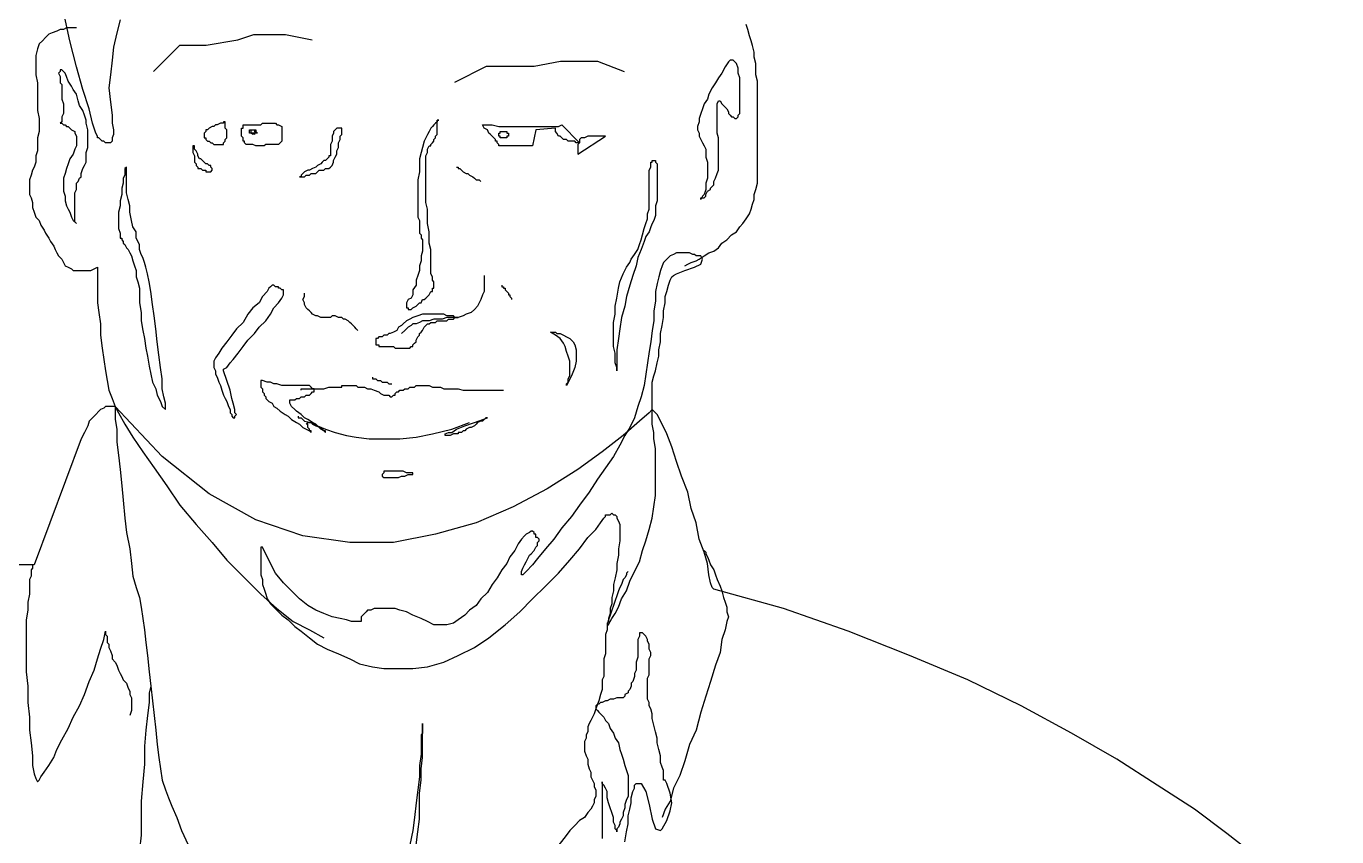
# Model space of a CAD drawing. Extents: x -53 to 13, y -124 to 67.
# Drawn here: x -29.04 to 5.11, y 31.71 to 52.83 of the extents above; entities that cross this region are included whole.
import ezdxf

# ---------------------------------------------------------------- set-up
doc = ezdxf.new("R2010")
doc.units = 0
doc.layers.get('0').update_dxf_attribs({"linetype": 'CONTINUOUS'})
doc.layers.add('7', color=7, linetype='CONTINUOUS')

msp = doc.modelspace()

# ---------------------------------------------------------------- linework, layer by layer
for points in [[(-25.73, 51.648), (-25.041, 52.337), (-24.352, 52.337), (-23.525, 52.475), (-23.111, 52.612), (-22.284, 52.612), (-21.595, 52.475)], [(-17.873, 51.372), (-17.046, 51.786), (-15.806, 51.786), (-15.117, 51.924), (-14.152, 51.924), (-13.462, 51.648)]]:
    msp.add_lwpolyline(points)
at = {"layer": '7', "linetype": 'CONTINUOUS'}
for points in [[(-26.808, 50.513), (-26.808, 50.302), (-26.767, 50.133), (-26.767, 50.006), (-26.808, 49.922), (-26.808, 49.837), (-26.851, 49.796), (-26.893, 49.796), (-26.936, 49.796), (-26.977, 49.796), (-27.019, 49.837), (-27.062, 49.837), (-27.104, 49.879), (-27.147, 49.922), (-27.188, 49.922), (-27.188, 49.963), (-27.231, 50.048), (-27.314, 50.302), (-27.399, 50.68), (-27.568, 51.186), (-27.736, 51.777), (-27.905, 52.451), (-28.074, 53.211)], [(-26.597, 53), (-26.682, 52.662), (-26.767, 52.283), (-26.808, 51.946), (-26.851, 51.566), (-26.893, 51.229), (-26.851, 50.849), (-26.808, 50.513)], [(-27.736, 52.789), (-27.779, 52.789), (-27.779, 52.789), (-27.864, 52.789), (-27.905, 52.789), (-27.99, 52.789), (-28.074, 52.746), (-28.159, 52.746), (-28.242, 52.705), (-28.37, 52.662), (-28.453, 52.62), (-28.537, 52.535), (-28.622, 52.451), (-28.707, 52.368), (-28.748, 52.24), (-28.791, 52.072), (-28.791, 51.903)], [(-9.987, 50.385), (-9.987, 50.554), (-9.987, 50.723), (-9.987, 50.891), (-9.987, 51.06), (-9.987, 51.229), (-9.987, 51.397), (-10.028, 51.566), (-10.028, 51.692), (-10.028, 51.862), (-10.071, 52.029), (-10.071, 52.157), (-10.113, 52.325), (-10.154, 52.451), (-10.197, 52.579), (-10.239, 52.746), (-10.282, 52.874)], [(-10.45, 50.596), (-10.45, 50.639), (-10.45, 50.68), (-10.45, 50.765), (-10.45, 50.891), (-10.45, 51.06), (-10.45, 51.186), (-10.45, 51.356), (-10.45, 51.482), (-10.493, 51.608), (-10.493, 51.734), (-10.534, 51.862), (-10.577, 51.903), (-10.619, 51.946), (-10.703, 51.946), (-10.745, 51.903), (-10.83, 51.777), (-10.914, 51.608), (-10.999, 51.482), (-11.083, 51.356), (-11.166, 51.229), (-11.251, 51.06), (-11.294, 50.934), (-11.377, 50.806), (-11.42, 50.68), (-11.462, 50.554), (-11.505, 50.428), (-11.505, 50.343), (-11.546, 50.217), (-11.546, 50.133), (-11.505, 50.048), (-11.505, 49.963), (-11.462, 49.879), (-11.42, 49.796), (-11.377, 49.711), (-11.336, 49.626), (-11.336, 49.542), (-11.336, 49.416), (-11.294, 49.29), (-11.294, 49.205), (-11.294, 49.079), (-11.294, 48.951), (-11.294, 48.868), (-11.336, 48.74), (-11.336, 48.657), (-11.336, 48.573), (-11.377, 48.445), (-11.42, 48.403), (-11.462, 48.319), (-11.462, 48.319), (-11.462, 48.362), (-11.42, 48.362), (-11.377, 48.362), (-11.336, 48.403), (-11.336, 48.445), (-11.294, 48.53), (-11.21, 48.573), (-11.21, 48.614), (-11.125, 48.699), (-11.125, 48.783), (-11.083, 48.868), (-11.04, 48.994), (-10.999, 49.079), (-10.999, 49.205), (-10.999, 49.331), (-10.999, 49.457), (-10.999, 49.626), (-10.999, 49.753), (-10.999, 49.922), (-11.04, 50.048), (-11.04, 50.217), (-11.04, 50.343), (-11.04, 50.469), (-11.04, 50.596), (-11.04, 50.68), (-11.04, 50.765), (-11.04, 50.806), (-10.999, 50.891), (-10.999, 50.891), (-10.956, 50.891), (-10.914, 50.806), (-10.871, 50.765), (-10.83, 50.723), (-10.788, 50.68), (-10.745, 50.596), (-10.745, 50.554), (-10.703, 50.513), (-10.66, 50.469), (-10.619, 50.469), (-10.577, 50.428), (-10.577, 50.428), (-10.534, 50.428), (-10.534, 50.428), (-10.493, 50.469), (-10.493, 50.513), (-10.45, 50.554), (-10.45, 50.596)], [(-28.791, 51.903), (-28.791, 51.734), (-28.791, 51.566), (-28.748, 51.356), (-28.748, 51.186), (-28.748, 51.017), (-28.748, 50.806), (-28.748, 50.639), (-28.707, 50.428), (-28.707, 50.259), (-28.707, 50.089), (-28.748, 49.922), (-28.748, 49.753), (-28.748, 49.585), (-28.791, 49.457), (-28.791, 49.29), (-28.833, 49.162)], [(-28.159, 51.356), (-28.159, 51.356), (-28.116, 51.312), (-28.116, 51.229), (-28.116, 51.186), (-28.116, 51.102), (-28.116, 51.017), (-28.116, 50.934), (-28.074, 50.806), (-28.074, 50.723), (-28.074, 50.639), (-28.074, 50.554), (-28.116, 50.469), (-28.116, 50.385), (-28.116, 50.343), (-28.159, 50.302), (-28.116, 50.302), (-28.074, 50.259), (-28.031, 50.259), (-27.99, 50.217), (-27.948, 50.217), (-27.905, 50.174), (-27.864, 50.133), (-27.779, 50.089), (-27.779, 50.048), (-27.736, 49.963), (-27.736, 49.879), (-27.736, 49.796), (-27.736, 49.711), (-27.779, 49.626), (-27.82, 49.5), (-27.905, 49.373), (-27.948, 49.246), (-27.99, 49.12), (-28.031, 48.994), (-28.074, 48.868), (-28.074, 48.74), (-28.074, 48.614), (-28.074, 48.53), (-28.031, 48.403), (-28.031, 48.277), (-27.99, 48.151), (-27.948, 48.067), (-27.905, 47.982), (-27.864, 47.856), (-27.82, 47.771), (-27.736, 47.687), (-27.779, 47.73), (-27.779, 47.73), (-27.779, 47.771), (-27.779, 47.856), (-27.779, 47.897), (-27.779, 47.982), (-27.779, 48.067), (-27.779, 48.151), (-27.779, 48.234), (-27.779, 48.319), (-27.779, 48.403), (-27.779, 48.488), (-27.736, 48.573), (-27.736, 48.657), (-27.736, 48.74), (-27.694, 48.783), (-27.653, 48.868), (-27.61, 48.91), (-27.61, 48.994), (-27.568, 49.12), (-27.525, 49.205), (-27.484, 49.29), (-27.484, 49.416), (-27.484, 49.542), (-27.442, 49.668), (-27.442, 49.796), (-27.442, 49.922), (-27.442, 50.048), (-27.442, 50.133), (-27.484, 50.302), (-27.484, 50.385), (-27.525, 50.513), (-27.568, 50.639), (-27.653, 50.765), (-27.694, 50.891), (-27.736, 51.06), (-27.82, 51.186), (-27.864, 51.271), (-27.948, 51.397), (-27.99, 51.523), (-28.031, 51.608), (-28.074, 51.651), (-28.116, 51.692), (-28.159, 51.692), (-28.159, 51.651), (-28.2, 51.608), (-28.159, 51.523), (-28.159, 51.356)], [(-23.858, 50.343), (-23.858, 50.343), (-23.899, 50.343), (-23.899, 50.302), (-23.984, 50.302), (-23.984, 50.302), (-24.068, 50.259), (-24.11, 50.259), (-24.153, 50.217), (-24.195, 50.217), (-24.279, 50.174), (-24.321, 50.133), (-24.364, 50.133), (-24.364, 50.089), (-24.405, 50.048), (-24.405, 50.006), (-24.405, 49.963), (-24.405, 49.922), (-24.364, 49.922), (-24.364, 49.879), (-24.321, 49.837), (-24.279, 49.837), (-24.236, 49.796), (-24.195, 49.796), (-24.153, 49.753), (-24.11, 49.753), (-24.11, 49.753), (-24.025, 49.753), (-24.025, 49.753), (-23.984, 49.753), (-23.942, 49.753), (-23.942, 49.753), (-23.899, 49.753), (-23.899, 49.796), (-23.858, 49.837), (-23.858, 49.837), (-23.858, 49.879), (-23.815, 49.922), (-23.815, 49.963), (-23.815, 50.048), (-23.815, 50.089), (-23.815, 50.133), (-23.858, 50.174), (-23.858, 50.217), (-23.858, 50.259), (-23.858, 50.302), (-23.858, 50.302), (-23.858, 50.343)], [(-22.381, 50.217), (-22.381, 50.217), (-22.381, 50.174), (-22.381, 50.133), (-22.381, 50.133), (-22.381, 50.089), (-22.381, 50.048), (-22.381, 50.006), (-22.381, 49.963), (-22.381, 49.922), (-22.381, 49.879), (-22.381, 49.879), (-22.381, 49.837), (-22.424, 49.796), (-22.424, 49.796), (-22.465, 49.753), (-22.509, 49.753), (-22.55, 49.753), (-22.592, 49.753), (-22.635, 49.753), (-22.719, 49.753), (-22.802, 49.753), (-22.845, 49.711), (-22.93, 49.711), (-23.015, 49.711), (-23.056, 49.711), (-23.141, 49.753), (-23.182, 49.753), (-23.267, 49.753), (-23.308, 49.753), (-23.352, 49.796), (-23.352, 49.837), (-23.393, 49.837), (-23.393, 49.879), (-23.393, 49.922), (-23.436, 49.963), (-23.436, 50.006), (-23.436, 50.048), (-23.436, 50.048), (-23.436, 50.089), (-23.436, 50.133), (-23.436, 50.174), (-23.393, 50.174), (-23.393, 50.217), (-23.393, 50.217), (-23.393, 50.259), (-23.393, 50.259), (-23.015, 50.259), (-23.015, 50.259), (-23.015, 50.259), (-23.015, 50.259), (-22.972, 50.259), (-22.93, 50.259), (-22.887, 50.302), (-22.845, 50.302), (-22.802, 50.302), (-22.761, 50.302), (-22.719, 50.302), (-22.676, 50.302), (-22.592, 50.302), (-22.55, 50.302), (-22.509, 50.259), (-22.465, 50.259), (-22.381, 50.217)], [(-18.292, 50.385), (-18.333, 50.385), (-18.333, 50.343), (-18.333, 50.343), (-18.375, 50.302), (-18.418, 50.259), (-18.46, 50.217), (-18.503, 50.174), (-18.544, 50.089), (-18.586, 50.006), (-18.629, 49.922), (-18.67, 49.837), (-18.714, 49.668), (-18.755, 49.542), (-18.798, 49.373), (-18.798, 49.205), (-18.798, 49.036), (-18.84, 48.825), (-18.84, 48.657), (-18.84, 48.488), (-18.84, 48.362), (-18.84, 48.193), (-18.84, 48.067), (-18.84, 47.94), (-18.84, 47.856), (-18.798, 47.771), (-18.798, 47.645), (-18.798, 47.56), (-18.798, 47.517), (-18.798, 47.434), (-18.755, 47.391), (-18.755, 47.307), (-18.714, 47.265), (-18.714, 47.224), (-18.714, 47.139), (-18.714, 47.054), (-18.714, 46.97), (-18.755, 46.844), (-18.755, 46.717), (-18.798, 46.59), (-18.798, 46.464), (-18.84, 46.337), (-18.881, 46.211), (-18.881, 46.085), (-18.966, 45.957), (-18.966, 45.831), (-19.009, 45.747), (-19.092, 45.705), (-19.135, 45.621), (-19.135, 45.621), (-19.135, 45.621), (-19.135, 45.621), (-19.135, 45.579), (-19.135, 45.579), (-19.135, 45.536), (-19.135, 45.536), (-19.135, 45.494), (-19.092, 45.494), (-19.092, 45.451), (-19.092, 45.451), (-19.05, 45.451), (-19.009, 45.451), (-19.009, 45.451), (-18.966, 45.494), (-18.881, 45.536), (-18.84, 45.579), (-18.798, 45.621), (-18.755, 45.621), (-18.714, 45.705), (-18.67, 45.705), (-18.629, 45.747), (-18.586, 45.79), (-18.544, 45.831), (-18.503, 45.916), (-18.46, 45.916), (-18.46, 46.001), (-18.418, 46.001), (-18.418, 46.085), (-18.418, 46.085), (-18.418, 46.127), (-18.418, 46.168), (-18.46, 46.211), (-18.46, 46.253), (-18.46, 46.296), (-18.46, 46.296), (-18.503, 46.379), (-18.503, 46.379), (-18.503, 46.464), (-18.503, 46.507), (-18.503, 46.548), (-18.503, 46.633), (-18.503, 46.717), (-18.503, 46.8), (-18.503, 46.928), (-18.503, 47.013), (-18.544, 47.18), (-18.544, 47.307), (-18.544, 47.476), (-18.586, 47.687), (-18.586, 47.856), (-18.586, 48.067), (-18.629, 48.234), (-18.629, 48.445), (-18.629, 48.614), (-18.629, 48.825), (-18.629, 48.994), (-18.629, 49.162), (-18.629, 49.29), (-18.629, 49.457), (-18.586, 49.542), (-18.586, 49.626), (-18.544, 49.711), (-18.503, 49.711), (-18.503, 49.753), (-18.46, 49.796), (-18.418, 49.837), (-18.418, 49.879), (-18.375, 49.922), (-18.375, 49.963), (-18.333, 50.006), (-18.333, 50.089), (-18.333, 50.133), (-18.333, 50.174), (-18.333, 50.217), (-18.333, 50.302), (-18.333, 50.302), (-18.333, 50.343), (-18.333, 50.385), (-18.292, 50.385)], [(-17.154, 50.259), (-17.154, 50.259), (-17.111, 50.259), (-16.984, 50.259), (-16.9, 50.259), (-16.73, 50.217), (-16.604, 50.217), (-16.437, 50.217), (-16.226, 50.217), (-16.057, 50.217), (-15.888, 50.217), (-15.72, 50.217), (-15.551, 50.217), (-15.381, 50.217), (-15.255, 50.217), (-15.171, 50.217), (-15.086, 50.259), (-14.623, 49.796), (-14.665, 49.796), (-14.665, 49.796), (-14.708, 49.796), (-14.749, 49.837), (-14.749, 49.837), (-14.792, 49.837), (-14.875, 49.837), (-14.918, 49.837), (-14.96, 49.879), (-15.045, 49.879), (-15.086, 49.922), (-15.129, 49.963), (-15.171, 49.963), (-15.214, 50.048), (-15.255, 50.089), (-15.255, 50.174), (-15.761, 50.133), (-15.846, 49.711), (-16.73, 49.711), (-16.73, 49.711), (-16.73, 49.753), (-16.73, 49.753), (-16.73, 49.753), (-16.774, 49.796), (-16.774, 49.837), (-16.815, 49.837), (-16.815, 49.879), (-16.858, 49.922), (-16.9, 49.963), (-16.943, 50.006), (-16.984, 50.048), (-17.026, 50.133), (-17.111, 50.174), (-17.154, 50.259)], [(-10.197, 47.94), (-10.154, 48.067), (-10.113, 48.193), (-10.071, 48.319), (-10.071, 48.445), (-10.028, 48.573), (-9.987, 48.74), (-9.987, 48.868), (-9.987, 49.036), (-9.987, 49.205), (-9.987, 49.331), (-9.987, 49.5), (-9.987, 49.668), (-9.987, 49.837), (-9.987, 50.006), (-9.987, 50.217), (-9.987, 50.385)], [(-23.141, 50.133), (-23.141, 50.133), (-23.141, 50.133), (-23.141, 50.133), (-23.098, 50.133), (-23.098, 50.133), (-23.098, 50.089), (-23.098, 50.089), (-23.098, 50.089), (-23.098, 50.089), (-23.056, 50.048), (-23.098, 50.048), (-23.098, 50.048), (-23.098, 50.048), (-23.098, 50.048), (-23.098, 50.048), (-23.098, 50.048), (-23.141, 50.048), (-23.141, 50.048), (-23.141, 50.048), (-23.141, 50.048), (-23.141, 50.006), (-23.182, 50.048), (-23.182, 50.048), (-23.182, 50.048), (-23.182, 50.048), (-23.225, 50.048), (-23.225, 50.048), (-23.225, 50.048), (-23.225, 50.048), (-23.225, 50.048), (-23.225, 50.089), (-23.225, 50.089), (-23.225, 50.089), (-23.225, 50.089), (-23.225, 50.133), (-23.225, 50.133), (-23.182, 50.133), (-23.182, 50.133), (-23.182, 50.133), (-23.182, 50.133), (-23.141, 50.133)], [(-23.098, 50.133), (-23.098, 50.133), (-23.098, 50.133), (-23.056, 50.133), (-23.056, 50.133), (-23.056, 50.133), (-23.056, 50.089), (-23.056, 50.089), (-23.056, 50.089), (-23.056, 50.089), (-23.015, 50.048), (-23.056, 50.048), (-23.056, 50.048), (-23.056, 50.048), (-23.056, 50.048), (-23.056, 50.048), (-23.098, 50.048), (-23.098, 50.048), (-23.098, 50.048), (-23.098, 50.006), (-23.141, 50.048), (-23.141, 50.048), (-23.141, 50.048), (-23.141, 50.048), (-23.182, 50.048), (-23.182, 50.048), (-23.182, 50.048), (-23.182, 50.089), (-23.182, 50.089), (-23.182, 50.089), (-23.182, 50.089), (-23.182, 50.133), (-23.141, 50.133), (-23.141, 50.133), (-23.141, 50.133), (-23.141, 50.133), (-23.141, 50.133), (-23.098, 50.133)], [(-21.833, 48.91), (-21.833, 48.91), (-21.792, 48.91), (-21.792, 48.91), (-21.749, 48.951), (-21.707, 48.951), (-21.664, 48.951), (-21.622, 48.994), (-21.581, 48.994), (-21.496, 48.994), (-21.453, 49.036), (-21.412, 49.079), (-21.327, 49.079), (-21.286, 49.079), (-21.242, 49.12), (-21.201, 49.12), (-21.159, 49.12), (-21.116, 49.162), (-21.075, 49.205), (-21.032, 49.29), (-21.032, 49.331), (-20.99, 49.416), (-20.947, 49.5), (-20.947, 49.585), (-20.906, 49.668), (-20.906, 49.796), (-20.864, 49.879), (-20.864, 49.963), (-20.821, 50.006), (-20.821, 50.089), (-20.821, 50.133), (-20.821, 50.174), (-20.821, 50.174), (-20.821, 50.174), (-20.821, 50.174), (-20.864, 50.174), (-20.864, 50.174), (-20.906, 50.174), (-20.906, 50.174), (-20.906, 50.174), (-20.947, 50.174), (-20.99, 50.133), (-20.99, 50.133), (-21.032, 50.089), (-21.032, 50.048), (-21.032, 50.048), (-21.075, 49.963), (-21.075, 49.922), (-21.075, 49.879), (-21.075, 49.837), (-21.116, 49.753), (-21.116, 49.711), (-21.116, 49.668), (-21.116, 49.626), (-21.116, 49.585), (-21.116, 49.542), (-21.116, 49.542), (-21.116, 49.5), (-21.116, 49.457), (-21.159, 49.457), (-21.159, 49.416), (-21.201, 49.373), (-21.201, 49.373), (-21.242, 49.331), (-21.286, 49.331), (-21.327, 49.29), (-21.37, 49.246), (-21.453, 49.205), (-21.496, 49.162), (-21.581, 49.12), (-21.664, 49.079), (-21.707, 49.079), (-21.792, 49.036), (-21.833, 48.994), (-21.875, 48.951), (-21.875, 48.91), (-21.918, 48.91), (-21.918, 48.91), (-21.875, 48.91), (-21.833, 48.91)], [(-16.604, 50.089), (-16.604, 50.089), (-16.563, 50.089), (-16.563, 50.089), (-16.563, 50.089), (-16.563, 50.089), (-16.52, 50.089), (-16.52, 50.048), (-16.52, 50.048), (-16.478, 50.048), (-16.478, 50.048), (-16.478, 50.006), (-16.478, 50.006), (-16.478, 50.006), (-16.478, 50.006), (-16.478, 49.963), (-16.478, 49.963), (-16.52, 49.963), (-16.52, 49.963), (-16.52, 49.922), (-16.563, 49.922), (-16.563, 49.922), (-16.563, 49.922), (-16.563, 49.922), (-16.604, 49.922), (-16.604, 49.922), (-16.604, 49.922), (-16.648, 49.922), (-16.648, 49.922), (-16.648, 49.922), (-16.648, 49.922), (-16.689, 49.922), (-16.689, 49.963), (-16.689, 49.963), (-16.73, 49.963), (-16.73, 49.963), (-16.73, 50.006), (-16.73, 50.006), (-16.73, 50.006), (-16.73, 50.048), (-16.73, 50.048), (-16.689, 50.048), (-16.689, 50.048), (-16.689, 50.089), (-16.648, 50.089), (-16.648, 50.089), (-16.648, 50.089), (-16.648, 50.089), (-16.604, 50.089), (-16.604, 50.089)], [(-13.949, 49.963), (-13.949, 49.963), (-13.949, 49.963), (-13.992, 49.963), (-14.034, 49.963), (-14.119, 49.963), (-14.16, 49.963), (-14.203, 49.963), (-14.288, 49.963), (-14.371, 49.963), (-14.412, 49.963), (-14.497, 49.922), (-14.538, 49.922), (-14.582, 49.922), (-14.623, 49.879), (-14.623, 49.837), (-14.623, 49.796), (-14.665, 49.753), (-14.665, 49.753), (-14.665, 49.711), (-14.665, 49.668), (-14.665, 49.668), (-14.665, 49.626), (-14.665, 49.585), (-14.665, 49.585), (-14.665, 49.585), (-14.665, 49.542), (-14.665, 49.542), (-14.665, 49.542), (-14.665, 49.5), (-14.665, 49.5), (-13.949, 49.963)], [(-24.659, 49.711), (-24.701, 49.711), (-24.701, 49.711), (-24.701, 49.668), (-24.701, 49.668), (-24.701, 49.626), (-24.701, 49.585), (-24.701, 49.542), (-24.659, 49.457), (-24.659, 49.416), (-24.659, 49.373), (-24.659, 49.331), (-24.659, 49.29), (-24.616, 49.246), (-24.616, 49.205), (-24.575, 49.162), (-24.575, 49.12), (-24.531, 49.12), (-24.49, 49.12), (-24.49, 49.12), (-24.447, 49.079), (-24.405, 49.079), (-24.364, 49.079), (-24.364, 49.036), (-24.321, 49.036), (-24.321, 49.036), (-24.279, 49.036), (-24.279, 49.036), (-24.236, 49.036), (-24.236, 49.036), (-24.195, 49.079), (-24.195, 49.079), (-24.195, 49.12), (-24.195, 49.12), (-24.236, 49.162), (-24.236, 49.205), (-24.279, 49.205), (-24.279, 49.205), (-24.321, 49.246), (-24.364, 49.246), (-24.405, 49.29), (-24.447, 49.331), (-24.49, 49.373), (-24.531, 49.373), (-24.575, 49.457), (-24.575, 49.5), (-24.616, 49.585), (-24.659, 49.626), (-24.659, 49.711)], [(-12.6, 49.162), (-12.6, 49.162), (-12.6, 49.12), (-12.6, 49.079), (-12.6, 48.994), (-12.6, 48.91), (-12.6, 48.783), (-12.6, 48.699), (-12.6, 48.53), (-12.6, 48.403), (-12.6, 48.277), (-12.643, 48.151), (-12.643, 48.023), (-12.643, 47.897), (-12.685, 47.771), (-12.728, 47.687), (-12.769, 47.602), (-12.811, 47.476), (-12.896, 47.35), (-12.939, 47.224), (-13.022, 47.013), (-13.106, 46.8), (-13.149, 46.59), (-13.232, 46.337), (-13.317, 46.085), (-13.402, 45.79), (-13.443, 45.536), (-13.528, 45.241), (-13.571, 44.945), (-13.612, 44.693), (-13.656, 44.398), (-13.656, 44.145), (-13.656, 43.85), (-13.656, 43.891), (-13.656, 43.935), (-13.697, 44.061), (-13.697, 44.187), (-13.697, 44.313), (-13.739, 44.482), (-13.739, 44.693), (-13.739, 44.904), (-13.739, 45.114), (-13.697, 45.325), (-13.697, 45.536), (-13.656, 45.747), (-13.612, 46.001), (-13.571, 46.168), (-13.486, 46.379), (-13.402, 46.548), (-13.317, 46.674), (-13.276, 46.759), (-13.191, 46.885), (-13.106, 47.013), (-13.065, 47.139), (-13.022, 47.265), (-12.98, 47.391), (-12.939, 47.56), (-12.896, 47.687), (-12.854, 47.813), (-12.854, 47.94), (-12.811, 48.067), (-12.811, 48.234), (-12.811, 48.362), (-12.811, 48.488), (-12.811, 48.614), (-12.811, 48.783), (-12.811, 48.91), (-12.811, 48.994), (-12.811, 49.079), (-12.769, 49.162), (-12.769, 49.205), (-12.769, 49.29), (-12.728, 49.29), (-12.728, 49.331), (-12.685, 49.331), (-12.685, 49.331), (-12.643, 49.331), (-12.643, 49.331), (-12.643, 49.29), (-12.6, 49.246), (-12.6, 49.162)], [(-28.833, 49.162), (-28.876, 49.079), (-28.917, 48.951), (-28.959, 48.825), (-28.959, 48.699), (-28.959, 48.573), (-28.959, 48.445), (-28.917, 48.362), (-28.876, 48.234), (-28.876, 48.108), (-28.833, 47.982), (-28.791, 47.856), (-28.707, 47.771), (-28.663, 47.645), (-28.58, 47.517), (-28.537, 47.434), (-28.453, 47.307)], [(-26.43, 49.162), (-26.43, 49.162), (-26.471, 49.12), (-26.471, 49.079), (-26.471, 48.951), (-26.514, 48.868), (-26.514, 48.74), (-26.556, 48.614), (-26.556, 48.445), (-26.597, 48.277), (-26.597, 48.151), (-26.641, 47.982), (-26.641, 47.856), (-26.641, 47.687), (-26.641, 47.56), (-26.597, 47.434), (-26.597, 47.307), (-26.556, 47.307), (-26.556, 47.265), (-26.514, 47.224), (-26.514, 47.18), (-26.471, 47.139), (-26.43, 47.054), (-26.387, 47.013), (-26.345, 46.928), (-26.304, 46.844), (-26.261, 46.717), (-26.219, 46.59), (-26.176, 46.464), (-26.176, 46.296), (-26.134, 46.168), (-26.091, 46.001), (-26.091, 45.79), (-26.091, 45.621), (-26.05, 45.368), (-26.05, 45.156), (-26.008, 44.904), (-25.965, 44.693), (-25.924, 44.441), (-25.881, 44.228), (-25.839, 43.976), (-25.798, 43.765), (-25.754, 43.555), (-25.67, 43.385), (-25.628, 43.218), (-25.544, 43.048), (-25.502, 42.922), (-25.418, 42.838), (-25.418, 42.879), (-25.418, 43.007), (-25.459, 43.175), (-25.502, 43.385), (-25.502, 43.639), (-25.544, 43.935), (-25.587, 44.271), (-25.628, 44.608), (-25.67, 44.945), (-25.713, 45.284), (-25.754, 45.579), (-25.798, 45.916), (-25.839, 46.168), (-25.881, 46.379), (-25.924, 46.548), (-25.965, 46.674), (-26.008, 46.8), (-26.05, 46.885), (-26.091, 47.013), (-26.091, 47.139), (-26.176, 47.307), (-26.176, 47.476), (-26.261, 47.602), (-26.304, 47.771), (-26.345, 47.982), (-26.345, 48.151), (-26.387, 48.319), (-26.43, 48.488), (-26.43, 48.699), (-26.43, 48.825), (-26.43, 49.036), (-26.43, 49.162)], [(-17.827, 49.162), (-17.827, 49.162), (-17.786, 49.162), (-17.786, 49.12), (-17.743, 49.12), (-17.701, 49.079), (-17.658, 49.036), (-17.575, 48.994), (-17.532, 48.994), (-17.491, 48.951), (-17.406, 48.91), (-17.364, 48.868), (-17.321, 48.825), (-17.28, 48.825), (-17.237, 48.825), (-17.195, 48.783)], [(-11.883, 46.59), (-11.799, 46.633), (-11.716, 46.674), (-11.588, 46.717), (-11.505, 46.759), (-11.377, 46.844), (-11.251, 46.928), (-11.125, 46.97), (-10.999, 47.054), (-10.914, 47.18), (-10.788, 47.265), (-10.66, 47.391), (-10.534, 47.476), (-10.45, 47.602), (-10.367, 47.687), (-10.282, 47.813), (-10.197, 47.94)], [(-28.453, 47.307), (-28.411, 47.224), (-28.327, 47.096), (-28.285, 47.013), (-28.242, 46.928), (-28.2, 46.844), (-28.116, 46.759), (-28.074, 46.674), (-28.031, 46.59), (-27.948, 46.548), (-27.864, 46.507), (-27.82, 46.464), (-27.736, 46.464), (-27.61, 46.464), (-27.484, 46.464), (-27.357, 46.464), (-27.188, 46.548)], [(-11.546, 46.844), (-11.546, 46.844), (-11.588, 46.844), (-11.631, 46.885), (-11.673, 46.885), (-11.757, 46.928), (-11.799, 46.928), (-11.883, 46.928), (-12.011, 46.928), (-12.094, 46.928), (-12.179, 46.885), (-12.263, 46.844), (-12.348, 46.759), (-12.433, 46.674), (-12.474, 46.59), (-12.516, 46.464), (-12.559, 46.296), (-12.6, 46.127), (-12.643, 45.916), (-12.643, 45.662), (-12.685, 45.41), (-12.685, 45.156), (-12.728, 44.904), (-12.769, 44.608), (-12.811, 44.356), (-12.854, 44.061), (-12.896, 43.765), (-12.939, 43.47), (-13.022, 43.175), (-13.106, 42.922), (-13.191, 42.627), (-13.317, 42.373), (-13.443, 42.162), (-13.571, 41.91), (-13.739, 41.615), (-13.949, 41.319), (-14.16, 41.024), (-14.371, 40.687), (-14.623, 40.35), (-14.834, 40.055), (-15.086, 39.76), (-15.298, 39.464), (-15.509, 39.212), (-15.72, 38.958), (-15.846, 38.79), (-16.014, 38.621), (-16.098, 38.537), (-16.141, 38.537), (-16.141, 38.537), (-16.141, 38.621), (-16.098, 38.706), (-16.057, 38.79), (-16.014, 38.873), (-15.972, 38.958), (-15.931, 39.043), (-15.888, 39.084), (-15.803, 39.169), (-15.761, 39.253), (-15.72, 39.297), (-15.72, 39.379), (-15.677, 39.423), (-15.677, 39.464), (-15.677, 39.464), (-15.72, 39.507), (-15.761, 39.507), (-15.761, 39.507), (-15.761, 39.507), (-15.761, 39.549), (-15.761, 39.59), (-15.803, 39.59), (-15.803, 39.633), (-15.803, 39.633), (-15.846, 39.675), (-15.888, 39.675), (-15.888, 39.675), (-15.931, 39.633), (-16.014, 39.59), (-16.057, 39.549), (-16.141, 39.464), (-16.226, 39.338), (-16.309, 39.169), (-16.437, 39.001), (-16.52, 38.832), (-16.648, 38.663), (-16.774, 38.452), (-16.9, 38.284), (-17.026, 38.074), (-17.195, 37.904), (-17.321, 37.735), (-17.491, 37.609), (-17.617, 37.483), (-17.786, 37.357), (-17.912, 37.272), (-18.081, 37.229), (-18.249, 37.229), (-18.418, 37.229), (-18.586, 37.314), (-18.755, 37.398), (-18.966, 37.483), (-19.135, 37.567), (-19.303, 37.609), (-19.43, 37.652), (-19.598, 37.652), (-19.726, 37.652), (-19.852, 37.652), (-19.978, 37.652), (-20.063, 37.609), (-20.147, 37.609), (-20.189, 37.567), (-20.273, 37.483), (-20.315, 37.44), (-20.315, 37.357), (-20.315, 37.314), (-20.315, 37.314), (-20.399, 37.314), (-20.443, 37.314), (-20.569, 37.314), (-20.695, 37.357), (-20.864, 37.398), (-21.075, 37.44), (-21.286, 37.524), (-21.496, 37.609), (-21.707, 37.735), (-21.918, 37.904), (-22.129, 38.115), (-22.339, 38.326), (-22.55, 38.58), (-22.719, 38.917), (-22.887, 39.253), (-22.93, 39.253), (-22.93, 39.212), (-22.93, 39.169), (-22.93, 39.084), (-22.93, 39.001), (-22.93, 38.873), (-22.93, 38.79), (-22.93, 38.663), (-22.93, 38.537), (-22.887, 38.41), (-22.887, 38.284), (-22.845, 38.157), (-22.802, 38.03), (-22.761, 37.904), (-22.676, 37.778), (-22.592, 37.694), (-22.509, 37.609), (-22.381, 37.483), (-22.213, 37.357), (-22.044, 37.187), (-21.875, 37.061), (-21.664, 36.892), (-21.453, 36.723), (-21.201, 36.597), (-20.906, 36.471), (-20.61, 36.344), (-20.358, 36.218), (-20.019, 36.134), (-19.726, 36.091), (-19.346, 36.091), (-18.966, 36.091), (-18.586, 36.134), (-18.164, 36.26), (-17.786, 36.429), (-17.364, 36.64), (-16.984, 36.892), (-16.563, 37.229), (-16.183, 37.567), (-15.846, 37.904), (-15.509, 38.241), (-15.171, 38.58), (-14.875, 38.917), (-14.623, 39.212), (-14.412, 39.507), (-14.203, 39.718), (-14.077, 39.886), (-13.992, 40.012), (-13.949, 40.055), (-13.949, 40.055), (-13.949, 40.055), (-13.949, 40.096), (-13.908, 40.096), (-13.866, 40.096), (-13.823, 40.096), (-13.782, 40.14), (-13.739, 40.096), (-13.697, 40.096), (-13.656, 40.055), (-13.656, 40.012), (-13.612, 39.929), (-13.571, 39.844), (-13.571, 39.718), (-13.571, 39.59), (-13.571, 39.423), (-13.612, 39.212), (-13.612, 39.043), (-13.656, 38.832), (-13.656, 38.663), (-13.697, 38.452), (-13.739, 38.284), (-13.739, 38.115), (-13.782, 37.946), (-13.782, 37.778), (-13.823, 37.652), (-13.823, 37.524), (-13.866, 37.398), (-13.866, 37.314), (-13.908, 37.272), (-13.908, 37.229), (-13.908, 37.229), (-13.866, 37.229), (-13.823, 37.314), (-13.782, 37.398), (-13.697, 37.524), (-13.612, 37.694), (-13.528, 37.904), (-13.402, 38.115), (-13.317, 38.367), (-13.191, 38.621), (-13.065, 38.873), (-12.98, 39.169), (-12.896, 39.423), (-12.811, 39.718), (-12.728, 40.012), (-12.685, 40.307), (-12.643, 40.602), (-12.643, 40.856), (-12.643, 41.109), (-12.643, 41.363), (-12.643, 41.615), (-12.643, 41.825), (-12.685, 42.079), (-12.685, 42.247), (-12.728, 42.458), (-12.728, 42.668), (-12.728, 42.838), (-12.728, 43.007), (-12.728, 43.218), (-12.728, 43.385), (-12.728, 43.555), (-12.685, 43.724), (-12.643, 43.85), (-12.6, 44.061), (-12.559, 44.228), (-12.559, 44.398), (-12.516, 44.608), (-12.516, 44.819), (-12.474, 45.03), (-12.433, 45.241), (-12.433, 45.41), (-12.389, 45.621), (-12.389, 45.79), (-12.348, 45.916), (-12.305, 46.085), (-12.263, 46.211), (-12.222, 46.296), (-12.179, 46.337), (-12.094, 46.379), (-11.883, 46.464), (-11.631, 46.548), (-11.462, 46.633), (-11.42, 46.759), (-11.462, 46.844), (-11.546, 46.844)], [(-27.188, 46.548), (-27.188, 46.507), (-27.188, 46.422), (-27.188, 46.296), (-27.188, 46.085), (-27.188, 45.873), (-27.188, 45.621), (-27.147, 45.368), (-27.104, 45.073), (-27.104, 44.778), (-27.062, 44.441), (-27.019, 44.145), (-26.977, 43.85), (-26.936, 43.596), (-26.893, 43.344), (-26.808, 43.133), (-26.725, 42.922)], [(-17.111, 46.337), (-17.111, 46.296), (-17.111, 46.253), (-17.111, 46.168), (-17.111, 46.085), (-17.111, 46.001), (-17.111, 45.916), (-17.154, 45.831), (-17.195, 45.705), (-17.237, 45.621), (-17.28, 45.536), (-17.364, 45.451), (-17.447, 45.368), (-17.575, 45.325), (-17.658, 45.284), (-17.786, 45.241)], [(-22.635, 46.085), (-22.676, 46.042), (-22.719, 46.001), (-22.761, 45.916), (-22.887, 45.79), (-22.972, 45.621), (-23.141, 45.494), (-23.267, 45.325), (-23.393, 45.114), (-23.562, 44.945), (-23.688, 44.778), (-23.815, 44.608), (-23.942, 44.441), (-24.025, 44.313), (-24.11, 44.187), (-24.153, 44.102), (-24.153, 44.018), (-24.153, 43.976), (-24.153, 43.935), (-24.11, 43.85), (-24.11, 43.765), (-24.068, 43.681), (-24.025, 43.555), (-23.984, 43.47), (-23.942, 43.344), (-23.899, 43.218), (-23.858, 43.133), (-23.815, 43.048), (-23.773, 42.922), (-23.732, 42.838), (-23.732, 42.796), (-23.732, 42.753), (-23.688, 42.712), (-23.688, 42.668), (-23.688, 42.668), (-23.647, 42.627), (-23.647, 42.627), (-23.604, 42.627), (-23.604, 42.627), (-23.604, 42.668), (-23.562, 42.712), (-23.604, 42.753), (-23.604, 42.838), (-23.647, 43.007), (-23.688, 43.133), (-23.732, 43.344), (-23.815, 43.596), (-23.899, 43.85), (-23.899, 43.891), (-23.815, 43.935), (-23.732, 44.061), (-23.647, 44.145), (-23.519, 44.313), (-23.393, 44.482), (-23.267, 44.651), (-23.098, 44.819), (-22.972, 44.988), (-22.802, 45.156), (-22.676, 45.325), (-22.592, 45.494), (-22.465, 45.621), (-22.381, 45.747), (-22.339, 45.831), (-22.339, 45.873), (-22.339, 45.916), (-22.339, 45.916), (-22.339, 45.957), (-22.381, 45.957), (-22.424, 46.001), (-22.424, 46.001), (-22.465, 46.001), (-22.465, 46.042), (-22.509, 46.042), (-22.55, 46.042), (-22.55, 46.042), (-22.592, 46.085), (-22.592, 46.085), (-22.635, 46.085), (-22.635, 46.085)], [(-21.159, 45.241), (-21.201, 45.241), (-21.242, 45.241), (-21.327, 45.241), (-21.37, 45.241), (-21.453, 45.284), (-21.496, 45.284), (-21.581, 45.325), (-21.622, 45.368), (-21.664, 45.41), (-21.707, 45.451), (-21.749, 45.494), (-21.792, 45.579), (-21.792, 45.621), (-21.833, 45.705), (-21.792, 45.79), (-21.792, 45.873)], [(-16.648, 46.085), (-16.648, 46.042), (-16.648, 46.042), (-16.604, 46.042), (-16.604, 46.001), (-16.563, 46.001), (-16.563, 45.957), (-16.52, 45.916), (-16.52, 45.916), (-16.478, 45.873), (-16.478, 45.831), (-16.437, 45.831), (-16.437, 45.79), (-16.394, 45.747), (-16.394, 45.705)], [(-20.399, 44.904), (-20.443, 44.945), (-20.484, 44.988), (-20.526, 45.03), (-20.569, 45.073), (-20.61, 45.114), (-20.653, 45.156), (-20.736, 45.199), (-20.779, 45.199), (-20.821, 45.241), (-20.864, 45.241), (-20.906, 45.241), (-20.99, 45.284), (-21.032, 45.284), (-21.075, 45.284), (-21.116, 45.241), (-21.159, 45.241)], [(-17.786, 45.241), (-17.827, 45.241), (-17.871, 45.241), (-17.912, 45.284), (-17.997, 45.284), (-18.081, 45.284), (-18.164, 45.325), (-18.249, 45.325), (-18.375, 45.325), (-18.503, 45.325), (-18.629, 45.325), (-18.714, 45.325), (-18.84, 45.284), (-18.966, 45.241), (-19.05, 45.199), (-19.135, 45.156), (-19.22, 45.073), (-19.261, 45.03), (-19.346, 44.988), (-19.387, 44.904), (-19.472, 44.862), (-19.556, 44.819), (-19.598, 44.819), (-19.641, 44.778), (-19.726, 44.778), (-19.767, 44.734), (-19.809, 44.734), (-19.852, 44.734), (-19.893, 44.693), (-19.893, 44.693), (-19.936, 44.693), (-19.936, 44.693), (-19.936, 44.693), (-19.936, 44.693), (-19.936, 44.693), (-19.936, 44.651), (-19.936, 44.651), (-19.936, 44.608), (-19.936, 44.608), (-19.936, 44.567), (-19.936, 44.567), (-19.936, 44.524), (-19.893, 44.524), (-19.852, 44.524), (-19.852, 44.482), (-19.809, 44.482), (-19.726, 44.482), (-19.683, 44.482), (-19.598, 44.482), (-19.556, 44.482), (-19.472, 44.482), (-19.43, 44.441), (-19.387, 44.441), (-19.346, 44.441), (-19.303, 44.441), (-19.261, 44.441), (-19.176, 44.441), (-19.176, 44.441), (-19.135, 44.441), (-19.092, 44.441), (-19.05, 44.441), (-19.009, 44.482), (-19.009, 44.482), (-18.966, 44.482), (-18.966, 44.524), (-18.924, 44.567), (-18.881, 44.608), (-18.881, 44.651), (-18.84, 44.734), (-18.798, 44.778), (-18.798, 44.819), (-18.755, 44.862), (-18.714, 44.904), (-18.67, 44.988), (-18.629, 45.03), (-18.586, 45.073), (-18.544, 45.073), (-18.503, 45.114), (-18.46, 45.114), (-18.375, 45.114), (-18.333, 45.156), (-18.292, 45.156), (-18.207, 45.156), (-18.164, 45.156), (-18.123, 45.156), (-18.081, 45.156), (-18.038, 45.199), (-17.997, 45.199), (-17.953, 45.199), (-17.912, 45.199), (-17.871, 45.241), (-17.871, 45.241), (-17.827, 45.241), (-17.827, 45.241), (-17.827, 45.241), (-17.786, 45.241)], [(-17.786, 45.241), (-17.953, 45.241), (-18.081, 45.241), (-18.207, 45.199), (-18.333, 45.199), (-18.418, 45.199), (-18.544, 45.156), (-18.629, 45.156), (-18.714, 45.156), (-18.798, 45.114), (-18.881, 45.073), (-18.966, 45.073), (-19.009, 45.03), (-19.092, 44.988), (-19.135, 44.945), (-19.176, 44.904), (-19.261, 44.819)], [(-15.381, 44.862), (-15.34, 44.862), (-15.34, 44.862), (-15.255, 44.862), (-15.214, 44.819), (-15.129, 44.819), (-15.045, 44.778), (-14.96, 44.734), (-14.875, 44.693), (-14.792, 44.608), (-14.749, 44.524), (-14.708, 44.398), (-14.708, 44.271), (-14.708, 44.102), (-14.749, 43.935), (-14.834, 43.724), (-14.96, 43.47), (-14.96, 43.47), (-14.96, 43.513), (-14.918, 43.555), (-14.918, 43.639), (-14.875, 43.724), (-14.875, 43.807), (-14.875, 43.891), (-14.875, 44.018), (-14.875, 44.102), (-14.918, 44.228), (-14.96, 44.356), (-15.003, 44.482), (-15.045, 44.567), (-15.129, 44.693), (-15.255, 44.778), (-15.381, 44.862)], [(-21.242, 42.247), (-21.242, 42.29), (-21.286, 42.29), (-21.37, 42.332), (-21.412, 42.373), (-21.496, 42.458), (-21.581, 42.501), (-21.707, 42.584), (-21.792, 42.627), (-21.875, 42.712), (-22.002, 42.796), (-22.044, 42.838), (-22.129, 42.922), (-22.17, 43.007), (-22.17, 43.048), (-22.17, 43.09), (-22.129, 43.09), (-22.044, 43.09), (-22.002, 43.133), (-21.918, 43.133), (-21.875, 43.175), (-21.792, 43.175), (-21.749, 43.218), (-21.664, 43.218), (-21.622, 43.259), (-21.581, 43.301), (-21.538, 43.301), (-21.538, 43.344), (-21.538, 43.385), (-21.581, 43.385), (-21.622, 43.428), (-21.664, 43.47), (-21.792, 43.47), (-21.792, 43.47), (-21.833, 43.47), (-21.833, 43.47), (-21.875, 43.47), (-21.918, 43.47), (-22.002, 43.47), (-22.044, 43.47), (-22.129, 43.47), (-22.213, 43.47), (-22.298, 43.47), (-22.381, 43.47), (-22.509, 43.513), (-22.592, 43.513), (-22.676, 43.555), (-22.761, 43.555), (-22.887, 43.596), (-22.887, 43.596), (-22.887, 43.596), (-22.93, 43.596), (-22.93, 43.555), (-22.93, 43.555), (-22.93, 43.513), (-22.93, 43.47), (-22.93, 43.47), (-22.93, 43.428), (-22.887, 43.385), (-22.887, 43.344), (-22.887, 43.301), (-22.845, 43.259), (-22.845, 43.218), (-22.802, 43.175), (-22.802, 43.133), (-22.761, 43.09), (-22.719, 43.048), (-22.635, 43.007), (-22.592, 42.922), (-22.509, 42.879), (-22.424, 42.796), (-22.298, 42.712), (-22.213, 42.668), (-22.129, 42.584), (-22.002, 42.501), (-21.918, 42.458), (-21.833, 42.373), (-21.749, 42.332), (-21.664, 42.29), (-21.622, 42.247), (-21.622, 42.29), (-21.664, 42.29), (-21.664, 42.332), (-21.664, 42.332), (-21.707, 42.373), (-21.707, 42.416), (-21.707, 42.458), (-21.749, 42.458), (-21.707, 42.501), (-21.707, 42.501), (-21.664, 42.501), (-21.622, 42.501), (-21.581, 42.458), (-21.496, 42.416), (-21.37, 42.373), (-21.242, 42.247)], [(-21.875, 43.344), (-21.875, 43.385), (-21.875, 43.385), (-21.833, 43.385), (-21.792, 43.385), (-21.749, 43.385), (-21.664, 43.385), (-21.581, 43.385), (-21.496, 43.385), (-21.453, 43.385), (-21.37, 43.385), (-21.286, 43.385), (-21.159, 43.428), (-21.075, 43.428), (-20.99, 43.428), (-20.906, 43.428), (-20.821, 43.428)], [(-20.821, 43.428), (-20.821, 43.47), (-20.821, 43.47), (-20.779, 43.47), (-20.736, 43.47), (-20.653, 43.47), (-20.61, 43.47), (-20.526, 43.47), (-20.443, 43.47), (-20.399, 43.428), (-20.315, 43.428), (-20.23, 43.428), (-20.147, 43.385), (-20.063, 43.385), (-19.978, 43.344), (-19.852, 43.301), (-19.809, 43.259)], [(-20.019, 43.681), (-20.019, 43.681), (-20.019, 43.639), (-19.978, 43.639), (-19.936, 43.639), (-19.936, 43.639), (-19.893, 43.596), (-19.852, 43.596), (-19.809, 43.596), (-19.767, 43.555), (-19.726, 43.555), (-19.683, 43.555), (-19.641, 43.555), (-19.598, 43.513), (-19.556, 43.513), (-19.515, 43.513)], [(-19.346, 43.301), (-19.303, 43.344), (-19.261, 43.344), (-19.261, 43.344), (-19.22, 43.344), (-19.176, 43.385), (-19.135, 43.385), (-19.092, 43.385), (-19.05, 43.428), (-19.009, 43.428), (-18.924, 43.428), (-18.881, 43.47), (-18.798, 43.47), (-18.714, 43.47), (-18.629, 43.47), (-18.544, 43.47), (-18.46, 43.428)], [(-18.46, 43.428), (-18.46, 43.428), (-18.418, 43.428), (-18.333, 43.428), (-18.249, 43.428), (-18.164, 43.385), (-18.038, 43.385), (-17.953, 43.385), (-17.786, 43.385), (-17.658, 43.344), (-17.491, 43.344), (-17.321, 43.344), (-17.195, 43.344), (-17.026, 43.344), (-16.9, 43.344), (-16.73, 43.344), (-16.604, 43.344)], [(-19.809, 43.259), (-19.726, 43.218), (-19.641, 43.218), (-19.598, 43.218), (-19.556, 43.175), (-19.515, 43.175), (-19.515, 43.175), (-19.472, 43.218), (-19.472, 43.218), (-19.43, 43.218), (-19.43, 43.259), (-19.43, 43.259), (-19.387, 43.301), (-19.387, 43.301), (-19.387, 43.301), (-19.346, 43.301), (-19.346, 43.301)], [(3, 31.2), (2.242, 31.791), (1.399, 32.423), (0.428, 33.055), (-0.626, 33.729), (-1.806, 34.405), (-3.113, 35.121), (-4.506, 35.795), (-6.022, 36.429), (-7.625, 37.061), (-9.311, 37.652), (-11.125, 38.157), (-11.166, 38.2), (-11.21, 38.326), (-11.251, 38.537), (-11.294, 38.832), (-11.377, 39.127), (-11.505, 39.464), (-11.588, 39.886), (-11.716, 40.266), (-11.799, 40.687), (-11.968, 41.109), (-12.094, 41.489), (-12.222, 41.869), (-12.348, 42.205), (-12.474, 42.458), (-12.6, 42.712), (-12.728, 42.838), (-12.811, 42.753), (-13.065, 42.542), (-13.486, 42.162), (-14.034, 41.741), (-14.665, 41.278), (-15.466, 40.772), (-16.352, 40.307), (-17.321, 39.886), (-18.375, 39.59), (-19.472, 39.379), (-20.61, 39.379), (-21.833, 39.549), (-23.056, 39.97), (-24.279, 40.646), (-25.502, 41.615), (-26.725, 42.922), (-26.767, 42.922), (-26.767, 42.922), (-26.808, 42.922), (-26.808, 42.922), (-26.893, 42.922), (-26.936, 42.922), (-26.977, 42.922), (-27.019, 42.879), (-27.104, 42.838), (-27.147, 42.796), (-27.231, 42.712), (-27.314, 42.627), (-27.399, 42.542), (-27.442, 42.416), (-27.525, 42.247), (-27.61, 42.079), (-28.833, 38.79), (-28.876, 38.79), (-29.002, 38.79), (-29.128, 38.79)], [(-26.725, 42.922), (-26.767, 42.922), (-26.767, 42.922), (-26.808, 42.922), (-26.808, 42.922), (-26.893, 42.922), (-26.936, 42.922), (-26.977, 42.922), (-27.019, 42.879), (-27.104, 42.838), (-27.147, 42.796), (-27.231, 42.712), (-27.314, 42.627), (-27.399, 42.542), (-27.442, 42.416), (-27.525, 42.247), (-27.61, 42.079)], [(-26.725, 42.922), (-26.725, 42.879), (-26.725, 42.753), (-26.725, 42.584), (-26.682, 42.332), (-26.682, 41.995), (-26.641, 41.656), (-26.597, 41.278), (-26.556, 40.856), (-26.514, 40.476), (-26.471, 40.012), (-26.43, 39.633), (-26.345, 39.212), (-26.304, 38.832), (-26.261, 38.495), (-26.176, 38.2), (-26.091, 37.946)], [(-26.725, 42.922), (-26.641, 42.753), (-26.471, 42.458), (-26.261, 42.121), (-26.008, 41.741), (-25.713, 41.319), (-25.376, 40.856), (-25.038, 40.35), (-24.616, 39.844), (-24.195, 39.379), (-23.815, 38.917), (-23.352, 38.452), (-22.93, 38.03), (-22.509, 37.652), (-22.087, 37.314), (-21.664, 37.103), (-21.286, 36.892)], [(-12.728, 42.838), (-12.811, 42.753), (-13.065, 42.542), (-13.486, 42.162), (-14.034, 41.741), (-14.665, 41.278), (-15.466, 40.772), (-16.352, 40.307), (-17.321, 39.886), (-18.375, 39.59), (-19.472, 39.379), (-20.61, 39.379), (-21.833, 39.549), (-23.056, 39.97), (-24.279, 40.646), (-25.502, 41.615), (-26.725, 42.922)], [(-11.125, 38.157), (-11.166, 38.2), (-11.21, 38.326), (-11.251, 38.537), (-11.294, 38.832), (-11.377, 39.127), (-11.505, 39.464), (-11.588, 39.886), (-11.716, 40.266), (-11.799, 40.687), (-11.968, 41.109), (-12.094, 41.489), (-12.222, 41.869), (-12.348, 42.205), (-12.474, 42.458), (-12.6, 42.712), (-12.728, 42.838)], [(-21.959, 42.668), (-21.959, 42.627), (-21.875, 42.627), (-21.792, 42.542), (-21.622, 42.501), (-21.453, 42.416), (-21.242, 42.332), (-20.99, 42.247), (-20.695, 42.162), (-20.443, 42.121), (-20.104, 42.079), (-19.726, 42.079), (-19.303, 42.079), (-18.881, 42.121), (-18.46, 42.205), (-17.953, 42.332), (-17.491, 42.501)], [(-17.026, 42.627), (-17.069, 42.627), (-17.069, 42.627), (-17.111, 42.584), (-17.111, 42.584), (-17.154, 42.542), (-17.195, 42.542), (-17.28, 42.501), (-17.321, 42.458), (-17.364, 42.416), (-17.447, 42.373), (-17.491, 42.373), (-17.575, 42.332), (-17.617, 42.29), (-17.658, 42.29), (-17.701, 42.247), (-17.743, 42.247), (-17.786, 42.247), (-17.786, 42.205), (-17.871, 42.205), (-17.912, 42.205), (-17.997, 42.162), (-18.038, 42.162), (-18.081, 42.162), (-18.123, 42.162), (-18.123, 42.162), (-18.123, 42.205), (-18.038, 42.247), (-17.953, 42.247), (-17.827, 42.332), (-17.617, 42.416), (-17.364, 42.501), (-17.026, 42.627)], [(-27.61, 42.079), (-28.833, 38.79)], [(-18.966, 41.152), (-18.966, 41.193), (-19.009, 41.193), (-19.05, 41.193), (-19.092, 41.193), (-19.135, 41.193), (-19.22, 41.235), (-19.261, 41.235), (-19.346, 41.235), (-19.43, 41.235), (-19.472, 41.235), (-19.556, 41.235), (-19.641, 41.235), (-19.683, 41.235), (-19.726, 41.235), (-19.726, 41.193), (-19.767, 41.152), (-19.767, 41.152), (-19.767, 41.109), (-19.767, 41.109), (-19.726, 41.067), (-19.726, 41.067), (-19.683, 41.067), (-19.641, 41.067), (-19.598, 41.067), (-19.556, 41.067), (-19.472, 41.067), (-19.43, 41.067), (-19.346, 41.067), (-19.261, 41.109), (-19.176, 41.109), (-19.092, 41.152), (-18.966, 41.152)], [(-11.377, 39.169), (-11.377, 39.169), (-11.336, 39.127), (-11.336, 39.084), (-11.294, 39.001), (-11.251, 38.917), (-11.21, 38.79), (-11.125, 38.663), (-11.083, 38.537), (-11.04, 38.41), (-10.956, 38.241), (-10.914, 38.115), (-10.871, 37.946), (-10.83, 37.82), (-10.788, 37.694), (-10.788, 37.567), (-10.745, 37.44)], [(-28.833, 38.79), (-28.876, 38.79), (-29.002, 38.79), (-29.128, 38.79), (-29.339, 38.79), (-29.634, 38.79), (-29.93, 38.79), (-30.266, 38.747), (-30.646, 38.706), (-31.025, 38.621), (-31.448, 38.537), (-31.869, 38.452), (-32.291, 38.326), (-32.712, 38.157), (-33.134, 37.989), (-33.555, 37.778), (-33.935, 37.524)], [(-28.833, 38.79), (-28.876, 38.79), (-28.876, 38.79), (-28.876, 38.747), (-28.876, 38.747), (-28.876, 38.706), (-28.917, 38.663), (-28.917, 38.58), (-28.917, 38.495), (-28.959, 38.41), (-28.959, 38.284), (-28.959, 38.157), (-28.959, 38.03), (-29.002, 37.82), (-29.002, 37.609)], [(-13.36, 38.621), (-13.36, 38.621), (-13.36, 38.621), (-13.402, 38.58), (-13.402, 38.537), (-13.443, 38.452), (-13.486, 38.41), (-13.528, 38.284), (-13.571, 38.2), (-13.612, 38.115), (-13.656, 37.989), (-13.697, 37.863), (-13.739, 37.735), (-13.782, 37.609), (-13.823, 37.483), (-13.866, 37.357), (-13.908, 37.229)], [(-26.091, 37.946), (-26.05, 37.694), (-26.008, 37.398), (-25.965, 37.103), (-25.924, 36.766), (-25.881, 36.429), (-25.839, 36.008), (-25.798, 35.628), (-25.754, 35.248), (-25.713, 34.868), (-25.67, 34.489), (-25.628, 34.109), (-25.587, 33.772), (-25.544, 33.477), (-25.502, 33.182), (-25.418, 32.929), (-25.333, 32.719)], [(5.109, 29.26), (4.898, 29.471), (4.603, 29.808), (4.182, 30.188), (3.634, 30.651), (3, 31.2), (2.242, 31.791), (1.399, 32.423), (0.428, 33.055), (-0.626, 33.729), (-1.806, 34.405), (-3.113, 35.121), (-4.506, 35.795), (-6.022, 36.429), (-7.625, 37.061), (-9.311, 37.652), (-11.125, 38.157)], [(-29.002, 37.609), (-29.043, 37.357), (-29.043, 37.061), (-29.043, 36.723), (-29.043, 36.386), (-29.043, 36.008), (-29.002, 35.628), (-29.002, 35.206), (-28.959, 34.826), (-28.959, 34.489), (-28.917, 34.151), (-28.876, 33.814), (-28.876, 33.562), (-28.833, 33.351), (-28.791, 33.223), (-28.748, 33.14), (-28.707, 33.182)], [(-13.908, 37.229), (-13.908, 37.103), (-13.949, 36.977), (-13.949, 36.851), (-13.949, 36.723), (-13.949, 36.597), (-13.949, 36.471), (-13.992, 36.344), (-13.992, 36.26), (-13.992, 36.134), (-13.992, 36.008), (-13.992, 35.88), (-14.034, 35.795), (-14.034, 35.628), (-14.034, 35.543), (-14.077, 35.417), (-14.119, 35.248)], [(-10.745, 37.44), (-10.788, 37.314), (-10.83, 37.103), (-10.914, 36.851), (-10.956, 36.512), (-11.083, 36.175), (-11.21, 35.754), (-11.336, 35.374), (-11.462, 34.952), (-11.588, 34.489), (-11.757, 34.109), (-11.883, 33.688), (-12.011, 33.308), (-12.179, 32.971), (-12.263, 32.634), (-12.389, 32.423), (-12.474, 32.212)], [(-28.707, 33.182), (-28.663, 33.266), (-28.58, 33.392), (-28.453, 33.562), (-28.327, 33.772), (-28.242, 33.983), (-28.116, 34.235), (-27.948, 34.531), (-27.82, 34.826), (-27.653, 35.121), (-27.525, 35.417), (-27.399, 35.754), (-27.273, 36.049), (-27.188, 36.344), (-27.104, 36.597), (-27.019, 36.851), (-26.977, 37.061)], [(-26.977, 37.061), (-26.977, 37.061), (-26.977, 37.018), (-26.977, 37.018), (-26.977, 36.977), (-26.977, 36.977), (-26.936, 36.935), (-26.936, 36.892), (-26.936, 36.851), (-26.936, 36.766), (-26.893, 36.723), (-26.893, 36.64), (-26.851, 36.555), (-26.808, 36.429)], [(-12.389, 33.182), (-12.433, 33.182), (-12.433, 33.223), (-12.433, 33.308), (-12.433, 33.435), (-12.474, 33.518), (-12.516, 33.646), (-12.516, 33.814), (-12.559, 33.983), (-12.6, 34.151), (-12.6, 34.278), (-12.643, 34.446), (-12.685, 34.615), (-12.728, 34.785), (-12.728, 34.911), (-12.769, 35.037), (-12.811, 35.121), (-12.811, 35.206), (-12.854, 35.291), (-12.854, 35.417), (-12.854, 35.501), (-12.854, 35.628), (-12.854, 35.712), (-12.854, 35.838), (-12.811, 35.923), (-12.811, 36.049), (-12.811, 36.134), (-12.811, 36.26), (-12.811, 36.344), (-12.769, 36.429), (-12.769, 36.512), (-12.811, 36.597), (-12.811, 36.681), (-12.811, 36.723), (-12.854, 36.807), (-12.854, 36.851), (-12.896, 36.935), (-12.896, 36.935), (-12.939, 36.977), (-12.98, 37.018), (-12.98, 37.018), (-13.022, 37.018), (-13.065, 37.018), (-13.065, 36.977), (-13.065, 36.935), (-13.106, 36.851), (-13.106, 36.807), (-13.106, 36.723), (-13.106, 36.597), (-13.106, 36.471), (-13.106, 36.386), (-13.149, 36.26), (-13.149, 36.175), (-13.149, 36.049), (-13.191, 35.964), (-13.191, 35.88), (-13.232, 35.754), (-13.276, 35.712), (-13.276, 35.628), (-13.317, 35.543), (-13.36, 35.501), (-13.36, 35.458), (-13.443, 35.417), (-13.443, 35.374), (-13.486, 35.332), (-13.571, 35.332), (-13.612, 35.332), (-13.656, 35.332), (-13.739, 35.291), (-13.823, 35.291), (-13.908, 35.248), (-13.949, 35.248), (-14.034, 35.206), (-14.077, 35.206), (-14.119, 35.163), (-14.16, 35.163), (-14.203, 35.121), (-14.203, 35.08), (-14.203, 35.037), (-14.16, 34.995), (-14.119, 34.952), (-14.077, 34.911), (-13.992, 34.826), (-13.949, 34.741), (-13.866, 34.657), (-13.823, 34.531), (-13.739, 34.405), (-13.697, 34.278), (-13.612, 34.151), (-13.571, 33.983), (-13.528, 33.857), (-13.486, 33.729), (-13.443, 33.562), (-13.402, 33.435), (-13.36, 33.308), (-13.36, 33.182), (-13.36, 33.097), (-13.36, 32.971), (-13.36, 32.886), (-13.36, 32.76), (-13.402, 32.675), (-13.443, 32.549), (-13.443, 32.465), (-13.486, 32.339), (-13.486, 32.254), (-13.528, 32.169), (-13.571, 32.085), (-13.571, 32.043), (-13.612, 31.959), (-13.656, 31.917), (-13.656, 31.874), (-13.656, 31.832), (-13.656, 31.832), (-13.656, 31.874), (-13.697, 31.917), (-13.697, 32.002), (-13.739, 32.085), (-13.739, 32.212), (-13.782, 32.339), (-13.823, 32.465), (-13.866, 32.591), (-13.908, 32.719), (-13.908, 32.886), (-13.949, 32.971), (-13.992, 33.055), (-14.034, 33.097), (-14.034, 33.14), (-14.034, 33.14), (-14.034, 33.097), (-14.034, 33.012), (-14.034, 32.886), (-14.034, 32.76), (-14.034, 32.634), (-14.034, 32.506), (-14.034, 32.339), (-14.034, 32.169), (-14.034, 32.002), (-14.034, 31.791), (-14.034, 31.663)], [(-26.808, 36.429), (-26.808, 36.344), (-26.725, 36.26), (-26.682, 36.175), (-26.641, 36.049), (-26.597, 35.964), (-26.556, 35.88), (-26.514, 35.795), (-26.43, 35.712), (-26.387, 35.584), (-26.345, 35.501), (-26.345, 35.417), (-26.304, 35.332), (-26.304, 35.206), (-26.304, 35.121), (-26.304, 34.995), (-26.345, 34.868)], [(-25.798, 35.669), (-25.798, 35.628), (-25.839, 35.458), (-25.839, 35.206), (-25.881, 34.868), (-25.924, 34.489), (-25.965, 34.068), (-25.965, 33.603), (-26.008, 33.14), (-26.05, 32.634), (-26.05, 32.212), (-26.05, 31.748), (-26.091, 31.368), (-26.05, 30.989), (-26.05, 30.736), (-26.008, 30.525), (-25.965, 30.44)], [(-14.119, 35.248), (-14.16, 35.163), (-14.203, 35.037), (-14.245, 34.911), (-14.288, 34.826), (-14.329, 34.741), (-14.371, 34.657), (-14.412, 34.574), (-14.412, 34.446), (-14.454, 34.363), (-14.454, 34.278), (-14.497, 34.194), (-14.497, 34.109), (-14.497, 34.025), (-14.497, 33.94), (-14.454, 33.814), (-14.412, 33.729)], [(-18.881, 31.496), (-18.84, 31.832), (-18.798, 32.169), (-18.798, 32.506), (-18.798, 32.845), (-18.755, 33.182), (-18.755, 33.477), (-18.714, 33.772), (-18.714, 34.025), (-18.714, 34.278), (-18.714, 34.446), (-18.714, 34.574), (-18.714, 34.615), (-18.714, 34.657), (-18.714, 34.574), (-18.714, 34.405)], [(-18.714, 34.405), (-18.755, 34.363), (-18.755, 34.278), (-18.755, 34.109), (-18.755, 33.857), (-18.798, 33.562), (-18.798, 33.266), (-18.84, 32.929), (-18.881, 32.591), (-18.924, 32.212), (-18.966, 31.874), (-19.05, 31.496)], [(-14.412, 33.729), (-14.412, 33.603), (-14.371, 33.477), (-14.329, 33.392), (-14.329, 33.266), (-14.288, 33.182), (-14.245, 33.097), (-14.245, 33.012), (-14.203, 32.929), (-14.203, 32.845), (-14.203, 32.76), (-14.245, 32.675), (-14.245, 32.591), (-14.288, 32.506), (-14.329, 32.423), (-14.412, 32.339), (-14.497, 32.212)], [(-13.443, 31.579), (-13.402, 31.832), (-13.36, 32.043), (-13.36, 32.254), (-13.317, 32.423), (-13.276, 32.591), (-13.276, 32.719), (-13.232, 32.886), (-13.191, 32.971), (-13.191, 33.055), (-13.149, 33.097), (-13.106, 33.097), (-13.022, 33.097), (-12.896, 32.886), (-12.811, 32.549), (-12.728, 32.169), (-12.643, 31.917), (-12.516, 31.874), (-12.474, 31.917), (-12.348, 32.128), (-12.263, 32.38), (-12.222, 32.591), (-12.263, 32.845), (-12.348, 33.097), (-12.389, 33.182)], [(-25.333, 32.719), (-25.248, 32.506), (-25.122, 32.212), (-24.996, 31.874), (-24.827, 31.496), (-24.616, 31.074), (-24.405, 30.609), (-24.195, 30.146), (-23.984, 29.682), (-23.732, 29.176), (-23.478, 28.67), (-23.267, 28.207), (-23.015, 27.7), (-22.761, 27.236), (-22.55, 26.814), (-22.339, 26.434), (-22.129, 26.056)], [(-14.497, 32.212), (-14.623, 32.128), (-14.749, 32.002), (-14.875, 31.874), (-15.003, 31.706), (-15.129, 31.537), (-15.298, 31.326), (-15.425, 31.116), (-15.592, 30.905), (-15.761, 30.651), (-15.888, 30.399), (-16.057, 30.103), (-16.183, 29.808), (-16.352, 29.513), (-16.478, 29.219), (-16.648, 28.88), (-16.774, 28.543)]]:
    msp.add_lwpolyline(points, dxfattribs=at)

doc.saveas('drawing.dxf')
